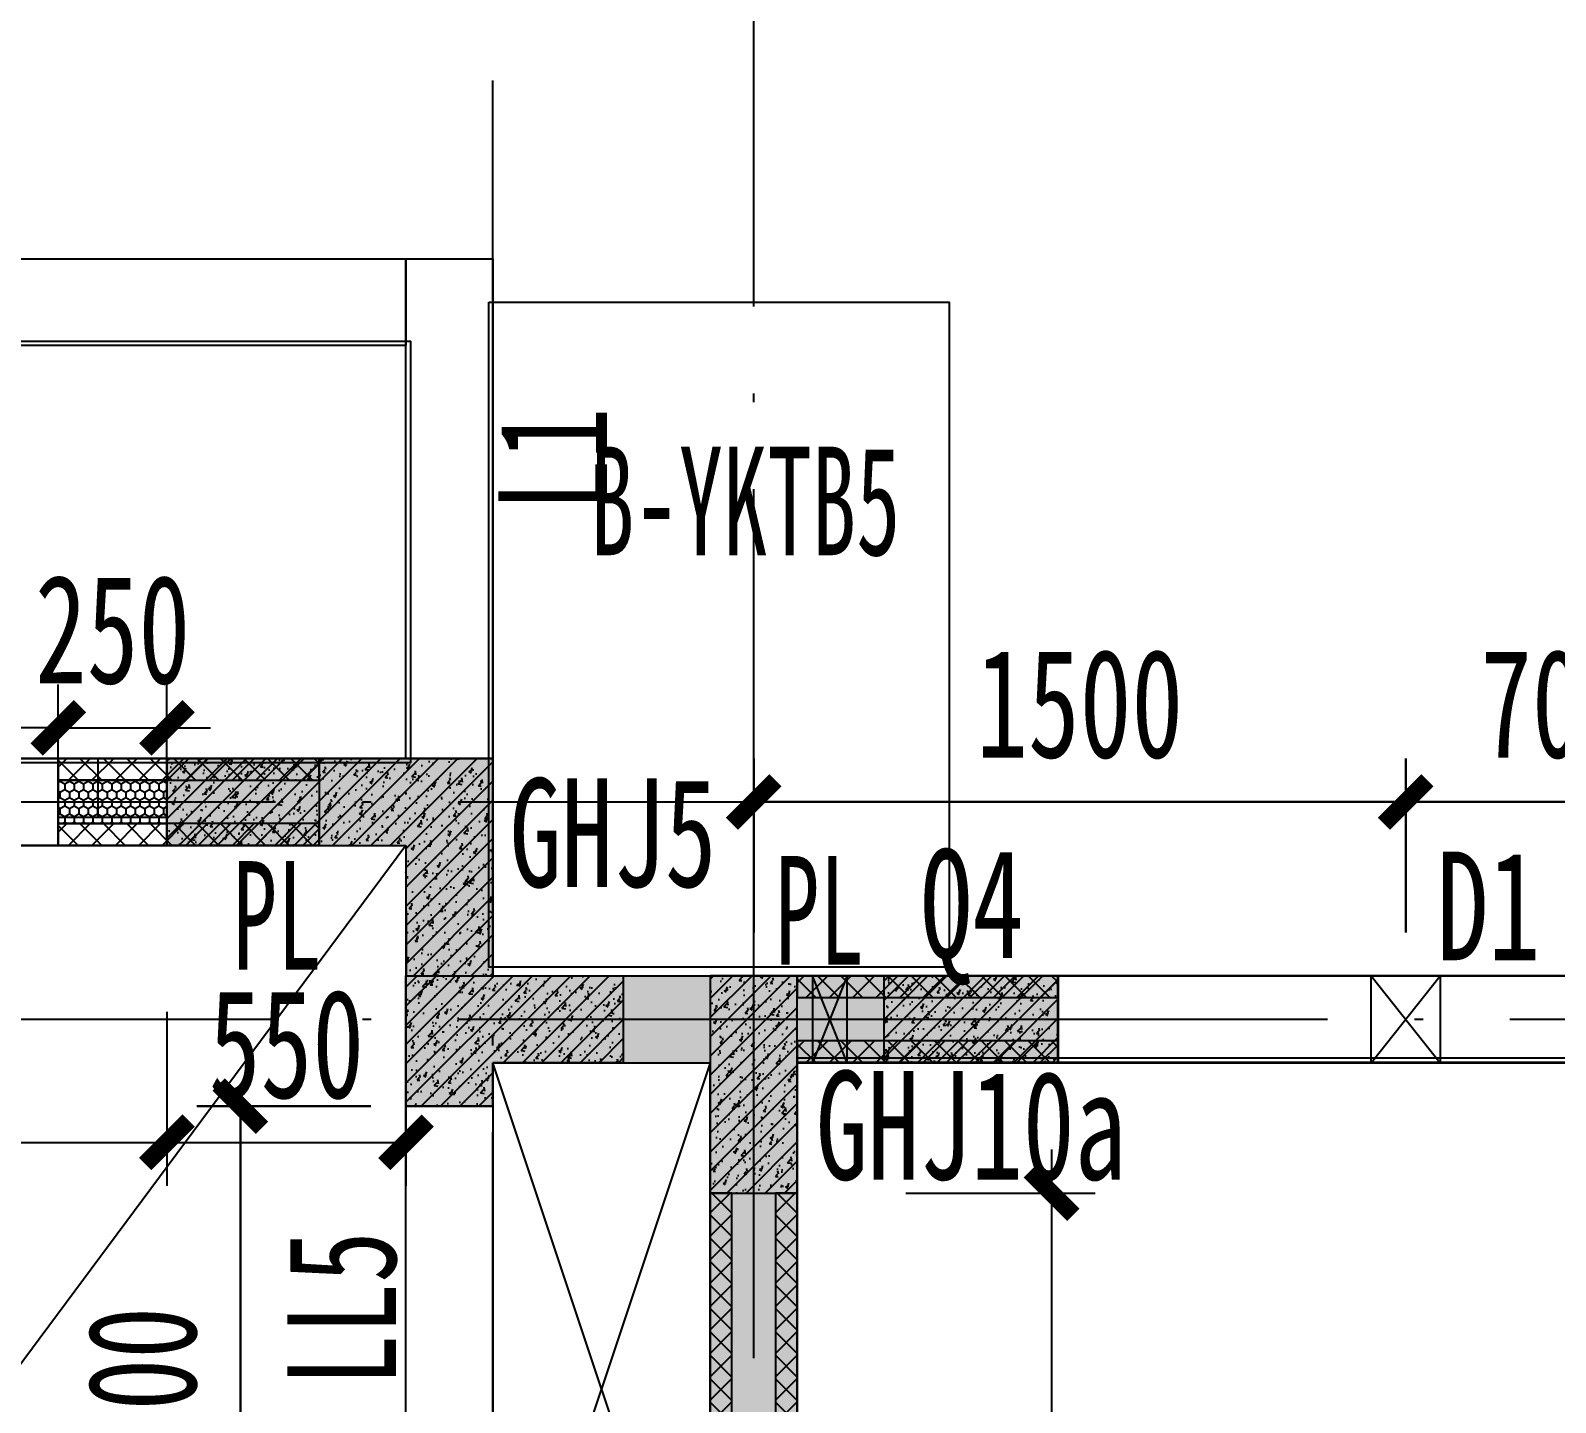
# Model space of a CAD drawing. Extents: x -3200781797 to -8106663, y 494714 to 1244925.
# Drawn here: x -8160164 to -8156656, y 777088 to 780245 of the extents above; entities that cross this region are included whole.
import ezdxf
from ezdxf.enums import TextEntityAlignment as Align
from ezdxf.xclip import XClip

# ---------------------------------------------------------------- set-up
doc = ezdxf.new("R2010")
doc.units = 0
doc.header["$LTSCALE"] = 1000
doc.header["$MEASUREMENT"] = 0
doc.header["$XCLIPFRAME"] = 0
for name, pattern in [('120-墙体$0$CONTINOUS', [0]), ('125-核心筒-标准层$0$CONTINOUS', [0]), ('3#-轴线$0$DOTE', [2.4200000000000004, 2, -0.2, 0.02, -0.2]), ('3#4#5#$0$DASH', [0.35, 0.25, -0.1]), ('DASH', [0.35, 0.25, -0.1])]:
    doc.linetypes.add(name, pattern=pattern)
doc.layers.get('Defpoints').update_dxf_attribs({"color": 30, "linetype": 'DASH'})
for name, color, linetype in [('120-墙体$0$S-WALL', 40, 'Continuous'), ('120-墙体$0$S-WALL-BEAM', 120, 'Continuous'), ('120-墙体$0$S-WALL-COLU', 252, '120-墙体$0$CONTINOUS'), ('120-墙体$0$S-WALL-COLU-HATC', 16, 'Continuous'), ('120-墙体$0$S-WALL-HATC', 253, 'Continuous'), ('120-墙体$0$提结构条件', 7, 'Continuous'), ('120-墙体$0$暖-首层和标准层暖通套管_TZ$0$H-暖洞-穿梁', 3, 'Continuous'), ('125-核心筒-标准层$0$HATCH', 254, 'Continuous'), ('125-核心筒-标准层$0$S-SLAB-HOLE', 5, 'Continuous'), ('125-核心筒-标准层$0$S-WALL', 40, 'Continuous'), ('125-核心筒-标准层$0$S-WALL-BEAM', 120, 'Continuous'), ('125-核心筒-标准层$0$S-WALL-COLU', 252, '125-核心筒-标准层$0$CONTINOUS'), ('125-核心筒-标准层$0$S-WALL-COLU-HATC', 16, 'Continuous'), ('125-核心筒-标准层$0$S-WALL-HATC', 253, 'Continuous'), ('3#-轴线$0$A-ANNO-DOTE', 10, '3#-轴线$0$DOTE'), ('3#4#5#$0$00-板边线', 7, 'Continuous'), ('3#4#5#$0$DIM', 3, 'Continuous'), ('3#4#5#$0$PC-SLAB', 6, '3#4#5#$0$DASH'), ('3#4#5#$0$S-ANNO-TEXT', 7, 'Continuous'), ('3#4#5#$0$S-PC-FQ', 4, 'Continuous'), ('3#4#5#$0$S-PC-FQ-WYQ', 4, 'Continuous'), ('3#4#5#$0$S-PC-SLAB', 6, 'Continuous'), ('DIM', 3, 'Continuous'), ('S-PC-FQ-WYQ', 4, 'Continuous'), ('S-WALL-BEAM-TEXT', 2, 'Continuous'), ('S-WALL-COLU-TEXT', 2, 'Continuous')]:
    doc.layers.add(name, color=color, linetype=linetype)
doc.layers.add('WALL-TEXT', color=2, linetype='Continuous', lineweight=25)
doc.layers.add('设备条件', color=5, linetype='Continuous', lineweight=30)
doc.styles.add('3#4#5#$0$外部参照 1$0$宋体', font='', dxfattribs={"width": 0.8})
doc.styles.add('3#4#5#$0$楷体', font='', dxfattribs={"width": 0.7})
doc.styles.add('TSSD_Dimension', font='', dxfattribs={"width": 0.7})
doc.styles.add('楷体', font='', dxfattribs={"width": 0.6})
doc.styles.add('楷体GB312', font='', dxfattribs={"width": 0.8})
doc.styles.get('3#4#5#$0$外部参照 1$0$宋体').set_extended_font_data('SimSun')
doc.styles.get('3#4#5#$0$楷体').set_extended_font_data('KaiTi_GB2312')
doc.styles.get('TSSD_Dimension').set_extended_font_data('KaiTi_GB2312')
doc.styles.get('楷体').set_extended_font_data('KaiTi_GB2312')
doc.styles.get('楷体GB312').set_extended_font_data('楷体_GB2312')
doc.dimstyles.new('3#4#5#$0$TSSD_100_100', dxfattribs={"dimtxt": 250, "dimasz": 100, "dimexe": 100, "dimexo": 250, "dimgap": 100, "dimtad": 1, "dimdec": 0, "dimzin": 0, "dimdsep": 46, "dimtxsty": '3#4#5#$0$楷体', "dimblk": '3#4#5#$0$_ArchTick', "dimcen": 0, "dimdle": 100, "dimclrt": 7, "dimadec": 0, "dimazin": 0, "dimtfac": 1, "dimtdec": 0, "dimtix": 1, "dimtmove": 2, "dimatfit": 3, "dimfxl": 1, "dimtolj": 1, "dimtzin": 0, "dimarcsym": 0})
doc.dimstyles.new('TSSD_100_100$0', dxfattribs={"dimtxt": 250, "dimasz": 100, "dimexe": 100, "dimexo": 0, "dimgap": 100, "dimtad": 1, "dimdec": 0, "dimzin": 0, "dimdsep": 46, "dimtxsty": 'TSSD_Dimension', "dimblk1": 'ARCHTICK', "dimblk2": 'ARCHTICK', "dimsah": 1, "dimcen": 0, "dimclrt": 7, "dimadec": 0, "dimazin": 0, "dimtfac": 1, "dimtdec": 0, "dimtix": 1, "dimtmove": 2, "dimatfit": 3, "dimldrblk": 'ARCHTICK', "dimfxl": 300, "dimfxlon": 1, "dimtvp": 0.7, "dimtolj": 1, "dimtzin": 0, "dimarcsym": 0})
pattern_1 = [(225, (-650407.2216447918, -531464.0182287013), (26.94076836320745, -26.94076836320746), []), (315, (-650407.2216447918, -531464.0182287013), (26.94076836320746, 26.94076836320745), [])]
pattern_2 = [(225, (-650407.2216447843, -531614.0182259246), (26.94076836320745, -26.94076836320746), []), (315, (-650407.2216447843, -531614.0182259246), (26.94076836320746, 26.94076836320745), [])]
pattern_3 = [(269.994290487128, (110828.0983717282, 3091305.449310958), (10.82344901253679, -18.75107864760912), [12.5, -25]), (29.99429048712797, (110828.0983717282, 3091305.449310958), (10.82718595092106, 18.74892112522701), [12.5, -25]), (329.994290487128, (110828.0983717282, 3091305.449310958), (21.65063496345785, -0.002157522382106803), [-25, 12.5])]

# ---------------------------------------------------------------- blocks, each defined once
blk = doc.blocks.new('ll-2f')
at = {"layer": 'S-WALL-BEAM-TEXT', "style": '楷体GB312', "width": 0.7}
for s, p in [('L1', (-8403110.810800487, 779138.8301025035)), ('LL5', (-8403596.696504427, 777124.8680990061))]:
    blk.add_text(s, height=250, rotation=90, dxfattribs=at).set_placement(p)
blk = doc.blocks.new('an-4')
at = {"layer": 'S-WALL-COLU-TEXT', "style": '楷体GB312', "width": 0.7}
for s, p in [('GHJ5', (-8461616.224680617, 771602.2612707485)), ('GHJ10a', (-8460911.63113926, 770928.911727347))]:
    blk.add_text(s, height=250, dxfattribs=at).set_placement(p)
blk = doc.blocks.new('XPL-3#-F2')
at = {"layer": 'S-WALL-BEAM-TEXT', "style": '楷体', "width": 0.6}
for p in [(-8209698.96411345, 778083.4923454092, -6.788630474278521e-09), (-8208451.279731009, 778095.5225129682, -6.788630474278521e-09)]:
    blk.add_text('PL', height=250, dxfattribs=at).set_placement(p)
blk = doc.blocks.new('3-Q-2')
at = {"layer": 'WALL-TEXT', "style": '楷体GB312', "width": 0.7}
blk.add_text('Q4', height=250, dxfattribs=at).set_placement((-8204725.537731429, 778096.2190769897))
blk = doc.blocks.new('_ArchTick')
at = {"color": 0, "linetype": 'ByBlock', "const_width": 0.4}
blk.add_lwpolyline([(-0.5, -0.5), (0.5, 0.5)], dxfattribs=at)
blk = doc.blocks.new('*D1284')
at = {"layer": 'Defpoints', "color": 0, "transparency": 16777216}
for p in [(-8381347.153475679, 700612.740579597), (-8381347.153475679, 700112.740579597), (-8380647.146519256, 700112.740579597)]:
    blk.add_point(p, dxfattribs=at)
at = {"layer": 'DIM', "color": 0, "lineweight": -2, "transparency": 16777216}
for p, q in [((-8381347.153475679, 700312.740579597), (-8381347.153475679, 700712.740579597)), ((-8380647.146519256, 700312.740579597), (-8380647.146519256, 700712.740579597)), ((-8380647.146519256, 700612.740579597), (-8381347.153475679, 700612.740579597))]:
    blk.add_line(p, q, dxfattribs=at)
at = {"layer": 'DIM', "color": 0, "lineweight": -2, "transparency": 16777216, "xscale": 100, "yscale": 100, "zscale": 100, "rotation": 180}
blk.add_blockref('_ArchTick', (-8381347.153475679, 700612.740579597), dxfattribs=at)
at = {"layer": 'DIM', "color": 0, "lineweight": -2, "transparency": 16777216, "xscale": 100, "yscale": 100, "zscale": 100}
blk.add_blockref('_ArchTick', (-8380647.146519256, 700612.740579597), dxfattribs=at)
at = {"layer": 'DIM', "color": 7, "transparency": 16777216, "insert": (-8380997.149997467, 700837.740579597), "char_height": 250, "attachment_point": 5, "style": 'TSSD_Dimension'}
blk.add_mtext('\\A1;700', dxfattribs=at)
blk = doc.blocks.new('*D1286')
at = {"layer": 'Defpoints', "color": 0, "transparency": 16777216}
for p in [(-8382847.146519258, 700612.740579597), (-8382847.146519258, 700112.740579597), (-8381347.153475679, 700112.740579597)]:
    blk.add_point(p, dxfattribs=at)
at = {"layer": 'DIM', "color": 0, "lineweight": -2, "transparency": 16777216}
for p, q in [((-8382847.146519258, 700312.740579597), (-8382847.146519258, 700712.740579597)), ((-8381347.153475679, 700312.740579597), (-8381347.153475679, 700712.740579597)), ((-8381347.153475679, 700612.740579597), (-8382847.146519258, 700612.740579597))]:
    blk.add_line(p, q, dxfattribs=at)
at = {"layer": 'DIM', "color": 0, "lineweight": -2, "transparency": 16777216, "xscale": 100, "yscale": 100, "zscale": 100, "rotation": 180}
blk.add_blockref('_ArchTick', (-8382847.146519258, 700612.740579597), dxfattribs=at)
at = {"layer": 'DIM', "color": 0, "lineweight": -2, "transparency": 16777216, "xscale": 100, "yscale": 100, "zscale": 100}
blk.add_blockref('_ArchTick', (-8381347.153475679, 700612.740579597), dxfattribs=at)
at = {"layer": 'DIM', "color": 7, "transparency": 16777216, "insert": (-8382097.149997469, 700837.740579597), "char_height": 250, "attachment_point": 5, "style": 'TSSD_Dimension'}
blk.add_mtext('\\A1;1500', dxfattribs=at)
blk = doc.blocks.new('*D1549')
at = {"layer": 'Defpoints', "color": 0, "transparency": 16777216}
for p in [(-8403954.716625743, 777766.2421124636), (-8403573.590938034, 777766.2421124636), (-8403573.590938035, 776366.2421124636)]:
    blk.add_point(p, dxfattribs=at)
at = {"layer": 'DIM', "color": 0, "lineweight": -2, "transparency": 16777216}
for p, q in [((-8403654.716625743, 777766.2421124636), (-8404054.716625743, 777766.2421124636)), ((-8403954.716625743, 776366.2421124636), (-8403954.716625743, 777766.2421124636)), ((-8403654.716625743, 776366.2421124636), (-8404054.716625743, 776366.2421124636))]:
    blk.add_line(p, q, dxfattribs=at)
at = {"layer": 'DIM', "color": 0, "lineweight": -2, "transparency": 16777216, "xscale": 100, "yscale": 100, "zscale": 100}
for p, rotation in [((-8403954.716625743, 777766.2421124636), 90), ((-8403954.716625743, 776366.2421124636), 270)]:
    blk.add_blockref('_ArchTick', p, dxfattribs=dict(at, rotation=rotation))
at = {"layer": 'DIM', "color": 7, "transparency": 16777216, "insert": (-8404179.71662574, 777066.2421124658), "char_height": 250, "attachment_point": 5, "rotation": 90, "style": 'TSSD_Dimension'}
blk.add_mtext('\\A1;1400', dxfattribs=at)
blk = doc.blocks.new('*D1474')
at = {"layer": 'Defpoints', "color": 0, "transparency": 16777216}
for p in [(-8161350.435603498, 778169.5156374373), (-8159850.435511588, 778169.6523624801), (-8159850.435511588, 777686.3256428808)]:
    blk.add_point(p, dxfattribs=at)
at = {"layer": 'DIM', "color": 0, "lineweight": -2, "transparency": 16777216}
for p, q in [((-8161350.435603498, 777986.3256428808), (-8161350.435603498, 777586.3256428808)), ((-8159850.435511588, 777986.3256428808), (-8159850.435511588, 777586.3256428808)), ((-8161350.435603498, 777686.3256428808), (-8159850.435511588, 777686.3256428808))]:
    blk.add_line(p, q, dxfattribs=at)
at = {"layer": 'DIM', "color": 0, "lineweight": -2, "transparency": 16777216, "xscale": 100, "yscale": 100, "zscale": 100, "rotation": 180}
blk.add_blockref('_ArchTick', (-8161350.435603498, 777686.3256428808), dxfattribs=at)
at = {"layer": 'DIM', "color": 0, "lineweight": -2, "transparency": 16777216, "xscale": 100, "yscale": 100, "zscale": 100}
blk.add_blockref('_ArchTick', (-8159850.435511588, 777686.3256428808), dxfattribs=at)
at = {"layer": 'DIM', "color": 7, "transparency": 16777216, "insert": (-8160600.435557542, 777911.3256428808), "char_height": 250, "attachment_point": 5, "style": 'TSSD_Dimension'}
blk.add_mtext('\\A1;1500', dxfattribs=at)
blk = doc.blocks.new('*D1475')
at = {"layer": 'Defpoints', "color": 0, "transparency": 16777216}
for p in [(-8159850.435511588, 778169.6523624801), (-8159300.435518778, 778169.6523624801), (-8159300.435518778, 777686.3256428808)]:
    blk.add_point(p, dxfattribs=at)
at = {"layer": 'DIM', "color": 0, "lineweight": -2, "transparency": 16777216}
for p, q in [((-8159850.435511588, 777986.3256428808), (-8159850.435511588, 777586.3256428808)), ((-8159300.435518778, 777986.3256428808), (-8159300.435518778, 777586.3256428808)), ((-8159850.435511588, 777686.3256428808), (-8159300.435518778, 777686.3256428808))]:
    blk.add_line(p, q, dxfattribs=at)
at = {"layer": 'DIM', "color": 0, "lineweight": -2, "transparency": 16777216, "xscale": 100, "yscale": 100, "zscale": 100, "rotation": 180}
blk.add_blockref('_ArchTick', (-8159850.435511588, 777686.3256428808), dxfattribs=at)
at = {"layer": 'DIM', "color": 0, "lineweight": -2, "transparency": 16777216, "xscale": 100, "yscale": 100, "zscale": 100}
blk.add_blockref('_ArchTick', (-8159300.435518778, 777686.3256428808), dxfattribs=at)
at = {"layer": 'DIM', "color": 7, "transparency": 16777216, "insert": (-8159575.435515183, 777911.3256428808), "char_height": 250, "attachment_point": 5, "style": 'TSSD_Dimension'}
blk.add_mtext('\\A1;550', dxfattribs=at)
blk = doc.blocks.new('*D1477')
at = {"layer": 'Defpoints', "color": 0, "transparency": 16777216}
for p in [(-8159850.435511587, 778640.1707027226), (-8160100.435511587, 778569.5159967922), (-8159850.435511587, 778559.476870413)]:
    blk.add_point(p, dxfattribs=at)
at = {"layer": 'DIM', "color": 0, "lineweight": -2, "transparency": 16777216}
for p, q in [((-8160100.435511587, 778569.5159967922), (-8160100.435511587, 778740.1707027226)), ((-8159850.435511587, 778559.476870413), (-8159850.435511587, 778740.1707027226)), ((-8160100.435511587, 778640.1707027226), (-8160200.435511587, 778640.1707027226)), ((-8160100.435511587, 778640.1707027226), (-8159850.435511587, 778640.1707027226)), ((-8159850.435511587, 778640.1707027226), (-8159750.435511587, 778640.1707027226))]:
    blk.add_line(p, q, dxfattribs=at)
at = {"layer": 'DIM', "color": 0, "lineweight": -2, "transparency": 16777216, "xscale": 100, "yscale": 100, "zscale": 100}
blk.add_blockref('_ArchTick', (-8160100.435511587, 778640.1707027226), dxfattribs=at)
at = {"layer": 'DIM', "color": 0, "lineweight": -2, "transparency": 16777216, "xscale": 100, "yscale": 100, "zscale": 100, "rotation": 180}
blk.add_blockref('_ArchTick', (-8159850.435511587, 778640.1707027226), dxfattribs=at)
at = {"layer": 'DIM', "color": 7, "transparency": 16777216, "insert": (-8159975.435511587, 778865.1707027226), "char_height": 250, "attachment_point": 5, "style": 'TSSD_Dimension'}
blk.add_mtext('\\A1;250', dxfattribs=at)
blk = doc.blocks.new('3#4#5#$0$_ArchTick')
at = {"color": 0, "linetype": 'ByBlock', "const_width": 0.4}
blk.add_lwpolyline([(-0.5, -0.5), (0.5, 0.5)], dxfattribs=at)
blk = doc.blocks.new('*D3534')
at = {"layer": '3#4#5#$0$DIM', "color": 0, "lineweight": -2, "transparency": 16777216}
for p, q in [((12985.29080041091, -399.9992592484342), (12985.29080041091, -3000.151824424277)), ((12649.99999999998, -499.9992592484343), (13085.29080041091, -499.9992592484342)), ((12649.99999999998, -2900.151824424277), (13085.29080041091, -2900.151824424277))]:
    blk.add_line(p, q, dxfattribs=at)
at = {"layer": 'Defpoints', "color": 0, "transparency": 16777216}
for p in [(12399.99999999998, -499.9992592484343), (12399.99999999998, -2900.151824424277), (12985.29080041091, -2900.151824424277)]:
    blk.add_point(p, dxfattribs=at)
at = {"layer": '3#4#5#$0$DIM', "color": 0, "lineweight": -2, "transparency": 16777216, "xscale": 100, "yscale": 100, "zscale": 100}
for p, rotation in [((12985.29080041091, -499.9992592484342), 90), ((12985.29080041091, -2900.151824424277), 270)]:
    blk.add_blockref('3#4#5#$0$_ArchTick', p, dxfattribs=dict(at, rotation=rotation))
at = {"layer": '3#4#5#$0$DIM', "color": 7, "transparency": 16777216, "insert": (12760.29080041091, -1700.075541836359), "char_height": 250, "attachment_point": 5, "rotation": 90, "style": '3#4#5#$0$楷体'}
blk.add_mtext('\\A1;2400', dxfattribs=at)
blk = doc.blocks.new('3#4#5#$0$B-YNQ3')
at = {"layer": '3#4#5#$0$S-PC-FQ-WYQ'}
h = blk.add_hatch(dxfattribs=at)
h.set_pattern_fill('ANSI37', color=256, scale=12, angle=90)
h.set_pattern_definition([(135, (-992358.2834872701, 833989.7067861415), (-26.94076836320746, -26.94076836320745), []), (225, (-992358.2834872701, 833989.7067861415), (26.94076836320745, -26.94076836320746), [])])
h.paths.add_polyline_path([(-130555.6353159794, 319088.2938176148), (-130505.6353159794, 319088.2938176148), (-130505.8737210643, 321488.3999121862), (-130555.8737210643, 321488.3999121862)])
h = blk.add_hatch(dxfattribs=at)
h.set_pattern_fill('ANSI37', color=256, scale=12, angle=90)
h.set_pattern_definition([(135, (-992208.2834900471, 833989.706786149), (-26.94076836320746, -26.94076836320745), []), (225, (-992208.2834900471, 833989.706786149), (26.94076836320745, -26.94076836320746), [])])
h.paths.add_polyline_path([(-130405.6353187566, 319088.2938176224), (-130355.6353187566, 319088.2938176224), (-130355.8737238415, 321488.3999121937), (-130405.8737238415, 321488.3999121937)])
for points in [[(-130555.6353159794, 319088.2938176148), (-130505.6353159794, 319088.2938176148), (-130505.8737210643, 321488.3999121862), (-130555.8737210643, 321488.3999121862)], [(-130555.8737213502, 321488.3999121862), (-130355.8737210066, 321488.3999121862), (-130355.6353159216, 319088.2938176224), (-130555.6353162653, 319088.2938176224)], [(-130405.6353187566, 319088.2938176224), (-130355.6353187566, 319088.2938176224), (-130355.8737238415, 321488.3999121937), (-130405.8737238415, 321488.3999121937)]]:
    blk.add_lwpolyline(points, close=True, dxfattribs=at)
blk = doc.blocks.new('3#4#5#$0$B-YWQ3')
at = {"layer": '3#4#5#$0$S-PC-FQ'}
h = blk.add_hatch(dxfattribs=at)
h.set_pattern_fill('HONEY', color=6, scale=100, angle=-90.00570951287202)
h.set_pattern_definition(pattern_3)
h.paths.add_polyline_path([(-138305.9950628587, 330338.3942316874), (-138306.0050278385, 330238.3942321839), (-138556.0100336152, 330238.3917263955), (-138556.0000686354, 330338.391725899)])
h = blk.add_hatch(dxfattribs=at)
h.set_pattern_fill('HONEY', color=6, scale=100, angle=-90.00570951287202)
h.set_pattern_definition(pattern_3)
h.paths.add_polyline_path([(-137306.0050511253, 330338.3942316874), (-137305.9950861455, 330238.3942321839), (-137055.9900803688, 330238.3917263955), (-137056.0000453486, 330338.391725899)])
at = {"layer": '3#4#5#$0$S-PC-FQ-WYQ'}
h = blk.add_hatch(dxfattribs=at)
h.set_pattern_fill('ANSI37', color=256, scale=12, angle=180)
h.set_pattern_definition(pattern_1)
h.paths.add_polyline_path([(-138905.8095192583, 330388.3917027524), (-138905.8095192583, 330338.3917027524), (-138306.0000686279, 330338.3917424412), (-138306.0000686279, 330388.3917424412)])
h = blk.add_hatch(dxfattribs=at)
h.set_pattern_fill('ANSI37', color=256, scale=12, angle=180)
h.set_pattern_definition(pattern_1)
h.paths.add_polyline_path([(-136705.800822203, 330338.3917027524), (-136705.800822203, 330388.3917027524), (-137306.0000686428, 330388.3917424412), (-137306.0000686428, 330338.3917424412)])
h = blk.add_hatch(dxfattribs=at)
h.set_pattern_fill('ANSI37', color=256, scale=12, angle=180)
h.set_pattern_definition(pattern_2)
h.paths.add_polyline_path([(-138905.8095192658, 330238.3917055296), (-138905.8095192658, 330188.3917055296), (-138306.0000686354, 330188.3917452184), (-138306.0000686354, 330238.3917452184)])
h = blk.add_hatch(dxfattribs=at)
h.set_pattern_fill('ANSI37', color=256, scale=12, angle=180)
h.set_pattern_definition(pattern_2)
h.paths.add_polyline_path([(-136705.8008221956, 330188.3917055296), (-136705.8008221956, 330238.3917055296), (-137306.0000686354, 330238.3917452184), (-137306.0000686354, 330188.3917452184)])
at = {"layer": '3#4#5#$0$S-PC-FQ', "color": 6}
for points in [[(-138305.9950628587, 330338.3942316874), (-138306.0050278385, 330238.3942321839), (-138556.0100336152, 330238.3917263955), (-138556.0000686354, 330338.391725899)], [(-137306.0050511253, 330338.3942316874), (-137305.9950861455, 330238.3942321839), (-137055.9900803688, 330238.3917263955), (-137056.0000453486, 330338.391725899)]]:
    blk.add_lwpolyline(points, close=True, dxfattribs=at)
at = {"layer": '3#4#5#$0$S-PC-FQ-WYQ'}
for points in [[(-138306.0000686354, 330188.3917449325), (-138306.0000686354, 330388.3917452762), (-138905.8095192583, 330388.3917055874), (-138905.8095192583, 330188.3917052437)], [(-138905.8095192583, 330338.3917027524), (-138905.8095192583, 330388.3917027524), (-138306.0000686279, 330388.3917424412), (-138306.0000686279, 330338.3917424412)], [(-138306.0000453486, 330388.3917424412), (-137306.0000686354, 330388.3917424412), (-137306.0000686354, 330188.3917449325), (-138306.0000453486, 330188.3917449325)], [(-137306.0000686354, 330188.3917449325), (-137306.0000686354, 330388.3917452762), (-136705.800822203, 330388.3917055874), (-136705.800822203, 330188.3917052437)], [(-136705.800822203, 330338.3917027524), (-136705.800822203, 330388.3917027524), (-137306.0000686428, 330388.3917424412), (-137306.0000686428, 330338.3917424412)], [(-138905.8095192658, 330188.3917055296), (-138905.8095192658, 330238.3917055296), (-138306.0000686354, 330238.3917452184), (-138306.0000686354, 330188.3917452184)], [(-136705.8008221956, 330188.3917055296), (-136705.8008221956, 330238.3917055296), (-137306.0000686354, 330238.3917452184), (-137306.0000686354, 330188.3917452184)]]:
    blk.add_lwpolyline(points, close=True, dxfattribs=at)
blk = doc.blocks.new('3#4#5#$0$B-YWQ4')
at = {"layer": '3#4#5#$0$S-PC-FQ-WYQ'}
h = blk.add_hatch(dxfattribs=at)
h.set_pattern_fill('ANSI37', color=256, scale=12, angle=180)
h.set_pattern_definition([(225, (-649357.1647649896, -531964.0176367247), (26.94076836320745, -26.94076836320746), []), (315, (-649357.1647649896, -531964.0176367247), (26.94076836320746, 26.94076836320745), [])])
h.paths.add_polyline_path([(-135005.7535022022, 329838.3923358618), (-135005.7535022022, 329888.3923358618), (-135605.8114983481, 329888.3923344182), (-135605.8114983481, 329838.3923344182)])
h = blk.add_hatch(dxfattribs=at)
h.set_pattern_fill('ANSI37', color=256, scale=12, angle=180)
h.set_pattern_definition([(225, (-649357.1647649822, -532114.0176339478), (26.94076836320745, -26.94076836320746), []), (315, (-649357.1647649822, -532114.0176339478), (26.94076836320746, 26.94076836320745), [])])
h.paths.add_polyline_path([(-135005.7535021948, 329688.392338639), (-135005.7535021948, 329738.392338639), (-135605.8114983407, 329738.3923371954), (-135605.8114983407, 329688.3923371954)])
for points in [[(-135005.7535022022, 329838.3923358618), (-135005.7535022022, 329888.3923358618), (-135605.8114983481, 329888.3923344182), (-135605.8114983481, 329838.3923344182)], [(-135605.8114983407, 329688.3923369095), (-135605.8114983407, 329888.3923372531), (-135005.7535022022, 329888.3923386968), (-135005.7535022022, 329688.3923383531)], [(-135005.7535022022, 329888.3939642662), (-133505.7535643657, 329888.3939642662), (-133505.7535643657, 329688.3907127837), (-135005.7535022022, 329688.3907127837)], [(-135005.7535021948, 329688.392338639), (-135005.7535021948, 329738.392338639), (-135605.8114983407, 329738.3923371954), (-135605.8114983407, 329688.3923371954)]]:
    blk.add_lwpolyline(points, close=True, dxfattribs=at)
blk = doc.blocks.new('3#4#5#$0$悬挑板-北侧')
at = {"layer": '3#4#5#$0$S-PC-SLAB'}
for points in [[(-259459.500885508, 92469.86618528032), (-258399.750670132, 92469.86618605195), (-258399.7506613976, 90939.90435627956), (-259459.5008767736, 90939.90435550793)], [(-262259.5007363076, 92379.92144643073), (-259639.3074048576, 92379.92144643073), (-259639.3074048576, 91409.91038062074), (-262259.5007363076, 91409.91038062074)]]:
    blk.add_lwpolyline(points, close=True, dxfattribs=at)
blk = doc.blocks.new('3#4#5#$0$A$C7C4D4DCF')
at = {"layer": '3#4#5#$0$00-板边线'}
blk.add_blockref('3#4#5#$0$悬挑板-北侧', (271149.7413588489, -79620.03923254312), dxfattribs=at)
at = {"layer": '3#4#5#$0$PC-SLAB', "linetype": 'ByBlock', "style": '3#4#5#$0$外部参照 1$0$宋体', "width": 0.6}
blk.add_text('B-YKTB5', height=250, rotation=359.9999999998562, dxfattribs=at).set_placement((12280.57504807779, 12390.52948967737), align=Align.MIDDLE)
blk = doc.blocks.new('3#4#5#$0$ban3')
at = {"layer": '3#4#5#$0$S-PC-SLAB'}
blk.add_lwpolyline([(-216832.0009944952, 409964.9999670067), (-216832.0009944952, 412984.9999670067), (-219532.0009944952, 412984.9999670067), (-219532.0009944952, 409964.9999670067)], close=True, dxfattribs=at)
blk = doc.blocks.new('3#4#5#$0$5#')
at = {"layer": '3#4#5#$0$S-ANNO-TEXT'}
blk.add_blockref('3#4#5#$0$ban3', (378828.7940562447, -247400.000215945), dxfattribs=at)
blk = doc.blocks.new('120-墙体$0$tretyyt')
at = {"layer": '120-墙体$0$暖-首层和标准层暖通套管_TZ$0$H-暖洞-穿梁', "color": 5}
for p, q in [((52497.95184686818, 59304.6456090584), (52297.95184694059, 59384.6456090584)), ((52297.95184694059, 59304.6456090584), (52497.95184686818, 59384.6456090584))]:
    blk.add_line(p, q, dxfattribs=at)
blk.add_lwpolyline([(52497.95184686818, 59304.6456090584), (52497.95184686818, 59384.6456090584), (52297.95184694059, 59384.6456090584), (52297.95184694059, 59304.6456090584)], close=True, dxfattribs=at)
blk = doc.blocks.new('120-墙体$0$rtret')
at = {"layer": '120-墙体$0$暖-首层和标准层暖通套管_TZ$0$H-暖洞-穿梁', "color": 3}
for p, q in [((53777.45084473341, 61921.49800726742), (53618.45084473352, 61721.49800733983)), ((53777.45084473341, 61721.49800733983), (53618.45084473352, 61921.49800726742))]:
    blk.add_line(p, q, dxfattribs=at)
blk.add_lwpolyline([(53777.45084473341, 61921.49800726742), (53618.45084473352, 61921.49800726742), (53618.45084473352, 61721.49800733983), (53777.45084473341, 61721.49800733983)], close=True, dxfattribs=at)
blk = doc.blocks.new('120-墙体$0$A$Ca94620f4')
at = {"layer": '120-墙体$0$提结构条件', "rotation": 90}
blk.add_blockref('120-墙体$0$tretyyt', (51869.64560905844, -52297.95078706497), dxfattribs=at)
at = {"layer": '120-墙体$0$提结构条件', "xscale": -1}
blk.add_blockref('120-墙体$0$rtret', (47547.95084473345, -61721.5067575188), dxfattribs=at)
blk = doc.blocks.new('120-墙体')
at = {"layer": '120-墙体$0$S-WALL-COLU-HATC'}
h = blk.add_hatch(dxfattribs=at)
h.set_pattern_fill('AR-CONC', color=256, scale=10)
h.set_pattern_definition([(49.99999999999999, (-5604.749716112681, -241007.8141536725), (71.72601826007535, -6.275213498259511), [7.5, -82.5]), (355, (-5604.749716112681, -241007.8141536725), (-13.8751333613, 75.21921337000119), [6, -66]), (100.4514, (-5598.772548112669, -241008.3370876726), (57.85093817140216, 68.94395420609536), [6.374018999999974, -70.11421119999957]), (46.18420000000002, (-5604.749716112681, -240987.8141536725), (106.7241048625644, -16.55190143290181), [11.24999999999991, -123.7499999999992]), (96.6356, (-5595.856041612686, -240989.1934843725), (93.46627055487033, 97.41178709004417), [9.561028799999999, -105.1713]), (351.1842, (-5604.749716112681, -240987.8141536725), (93.46619451336272, 97.41186009253246), [9, -99]), (21, (-5594.749716112681, -240992.8141536725), (59.69070521184616, -40.26188906653388), [7.5, -82.5]), (326.0000000000001, (-5594.749716112681, -240992.8141536725), (24.33153319215817, 72.5150045046853), [6, -66]), (71.4514, (-5589.775492812681, -240996.1693142726), (84.02226285814899, 32.25304967099524), [6.374019000000001, -70.1142112]), (37.50000000000001, (-5604.749716112681, -241007.8141536725), (1.215985531729067, 33.28938538313115), [0, -65.19999999999999, 0, -67, 0, -66.25]), (7.499999999999999, (-5604.749716112681, -241007.8141536725), (26.30695374421486, 39.44117118823603), [0, -38.2, 0, -63.7, 0, -25.25]), (327.5, (-5627.04971611267, -241007.8141536725), (53.3822436172409, -2.255487173437976), [0, -25, 0, -78, 0, -103.5]), (317.5, (-5637.04971611267, -241007.8141536725), (58.31861693423862, 10.01049823323177), [0, -32.5, 0, -51.8, 0, -73.5])])
h.paths.add_polyline_path([(-7599.999502355931, -99.99890062701888), (-7599.999502355939, 100.0010993729807), (-7200, 99.99999999999955), (-7200, -100)])
h = blk.add_hatch(dxfattribs=at)
h.set_pattern_fill('ANSI31', color=256, scale=250, style=0)
h.set_pattern_definition([(45, (-5604.749716112681, -241007.8141536725), (-22.09708691207961, 22.09708691207961), [])])
h.paths.add_polyline_path([(-7599.999502355939, 100.0010993729807), (-7599.999502355931, -99.99890062701888), (-7200, -100), (-7200, 99.99999999999955)])
at = {"layer": '120-墙体$0$S-WALL-HATC'}
blk.add_hatch(color=256, dxfattribs=at).paths.add_polyline_path([(-7800, 99.99999999999955), (-7800.000000000015, -100.0000000000009), (-7200, -100), (-7200, 99.99999999999955)])
at = {"layer": '120-墙体$0$S-WALL'}
for p, q in [((-7800, 99.99999999999955), (-7200, 99.99999999999955)), ((-7200, -100), (-7200, 99.99999999999955)), ((-7800.000000000015, -100.0000000000009), (-7200, -100))]:
    blk.add_line(p, q, dxfattribs=at)
at = {"layer": '120-墙体$0$S-WALL-BEAM'}
blk.add_lwpolyline([(-7200, 100.0003920234153), (-7200, -100), (-5700.000000000015, -100.0001960117088), (-5700.000000000015, 100.0001960117079)], close=True, dxfattribs=at)
at = {"layer": '120-墙体$0$S-WALL-COLU', "lineweight": -2}
blk.add_lwpolyline([(-7599.999502355931, -99.99890062701888), (-7599.999502355939, 100.0010993729807), (-7200, 99.99999999999955), (-7200, -100)], close=True, dxfattribs=at)
blk.add_blockref('120-墙体$0$A$Ca94620f4', (-250, -100.0000000000005))
blk = doc.blocks.new('125-核心筒-标准层')
at = {"layer": '125-核心筒-标准层$0$HATCH'}
h = blk.add_hatch(dxfattribs=at)
h.set_pattern_fill('BRICK1', color=256, scale=20, style=0)
h.set_pattern_definition([(0, (-47688.61209499254, -30845.90377062542), (0, 160), []), (90, (-47688.61209499254, -30845.90377062542), (-160, 160), [160, -160])])
h.paths.add_polyline_path([(400, 7499.999803988292), (150, 7499.999803988292), (150, 7700.000228680325), (400, 7700.000228680325)])
at = {"layer": '125-核心筒-标准层$0$S-WALL-COLU-HATC'}
h = blk.add_hatch(dxfattribs=at)
h.set_pattern_fill('AR-CONC', color=256, scale=10)
h.set_pattern_definition([(49.99999999999999, (18489.61140156887, -233407.8110218459), (71.72601826007535, -6.275213498259511), [7.5, -82.5]), (355, (18489.61140156887, -233407.8110218459), (-13.8751333613, 75.21921337000119), [6, -66]), (100.4514, (18495.58856956888, -233408.3339558459), (57.85093817140216, 68.94395420609536), [6.374018999999982, -70.1142111999997]), (46.18420000000002, (18489.61140156887, -233387.8110218459), (106.7241048625644, -16.55190143290181), [11.24999999999992, -123.7499999999994]), (96.6356, (18498.50507606886, -233389.1903525459), (93.46627055487033, 97.41178709004417), [9.561028799999999, -105.1713]), (351.1842, (18489.61140156887, -233387.8110218459), (93.46619451336272, 97.41186009253246), [9, -99]), (21, (18499.61140156887, -233392.8110218459), (59.69070521184616, -40.26188906653388), [7.5, -82.5]), (326.0000000000001, (18499.61140156887, -233392.8110218459), (24.33153319215817, 72.5150045046853), [6, -66]), (71.4514, (18504.58562486887, -233396.1661824459), (84.02226285814899, 32.25304967099524), [6.374019000000001, -70.1142112]), (37.50000000000001, (18489.61140156887, -233407.8110218459), (1.215985531729067, 33.28938538313115), [0, -65.19999999999999, 0, -67, 0, -66.25]), (7.499999999999999, (18489.61140156887, -233407.8110218459), (26.30695374421486, 39.44117118823603), [0, -38.2, 0, -63.7, 0, -25.25]), (327.5, (18467.31140156888, -233407.8110218459), (53.3822436172409, -2.255487173437976), [0, -25, 0, -78, 0, -103.5]), (317.5, (18457.31140156888, -233407.8110218459), (58.31861693423862, 10.01049823323177), [0, -32.5, 0, -51.8, 0, -73.5])])
h.paths.add_polyline_path([(950, 7500), (950.0157759473659, 7200.000364035135), (1150.015775947366, 7200.000364035135), (1150, 7700), (400.0000919103622, 7699.999999460415), (400.0000919103622, 7499.999999460648)])
h = blk.add_hatch(dxfattribs=at)
h.set_pattern_fill('ANSI31', color=256, scale=250, style=0)
h.set_pattern_definition([(45, (18489.61140156887, -233407.8110218459), (-22.09708691207961, 22.09708691207961), [])])
h.paths.add_polyline_path([(950, 7500), (950.0157759473659, 7200.000364035135), (1150.015775947366, 7200.000364035135), (1150, 7700), (400.0000919103622, 7699.999999460415), (400.0000919103622, 7499.999999460648)])
h = blk.add_hatch(dxfattribs=at)
h.set_pattern_fill('AR-CONC', color=256, scale=10)
h.set_pattern_definition([(49.99999999999999, (16687.05247968878, -233495.612466133), (71.72601826007535, -6.275213498259511), [7.5, -82.5]), (355, (16687.05247968878, -233495.612466133), (-13.8751333613, 75.21921337000119), [6, -66]), (100.4514, (16693.02964768879, -233496.135400133), (57.85093817140216, 68.94395420609536), [6.374018999999981, -70.11421119999969]), (46.18420000000002, (16687.05247968878, -233475.612466133), (106.7241048625644, -16.55190143290181), [11.24999999999992, -123.7499999999994]), (96.6356, (16695.94615418877, -233476.991796833), (93.46627055487033, 97.41178709004417), [9.561028799999999, -105.1713]), (351.1842, (16687.05247968878, -233475.612466133), (93.46619451336272, 97.41186009253246), [9, -99]), (21, (16697.05247968878, -233480.612466133), (59.69070521184616, -40.26188906653388), [7.5, -82.5]), (326.0000000000001, (16697.05247968878, -233480.612466133), (24.33153319215817, 72.5150045046853), [6, -66]), (71.4514, (16702.02670298878, -233483.967626733), (84.02226285814899, 32.25304967099524), [6.374019000000001, -70.1142112]), (37.50000000000001, (16687.05247968878, -233495.612466133), (1.215985531729067, 33.28938538313115), [0, -65.19999999999999, 0, -67, 0, -66.25]), (7.499999999999999, (16687.05247968878, -233495.612466133), (26.30695374421486, 39.44117118823603), [0, -38.2, 0, -63.7, 0, -25.25]), (327.5, (16664.75247968879, -233495.612466133), (53.3822436172409, -2.255487173437976), [0, -25, 0, -78, 0, -103.5]), (317.5, (16654.75247968879, -233495.612466133), (58.31861693423862, 10.01049823323177), [0, -32.5, 0, -51.8, 0, -73.5])])
h.paths.add_polyline_path([(1150, 7000), (1149.984224052634, 6900.000000476837), (949.9842240526341, 6900.000000476837), (950, 7200), (1449.999908089638, 7199.999999460415), (1449.999908089638, 6999.999999460648)])
h = blk.add_hatch(dxfattribs=at)
h.set_pattern_fill('ANSI31', color=256, scale=250, style=0)
h.set_pattern_definition([(45, (16687.05247968878, -233495.612466133), (-22.09708691207961, 22.09708691207961), [])])
h.paths.add_polyline_path([(1150, 7000), (1149.984224052634, 6900.000000476837), (949.9842240526341, 6900.000000476837), (950, 7200), (1449.999908089638, 7199.999999460415), (1449.999908089638, 6999.999999460648)])
h = blk.add_hatch(dxfattribs=at)
h.set_pattern_fill('AR-CONC', color=256, scale=10)
h.set_pattern_definition([(49.99999999999999, (14087.0756467121, -230457.8336407725), (71.72601826007535, -6.275213498259511), [7.5, -82.5]), (355, (14087.0756467121, -230457.8336407725), (-13.8751333613, 75.21921337000119), [6, -66]), (100.4514, (14093.05281471211, -230458.3565747725), (57.85093817140216, 68.94395420609536), [6.374018999999977, -70.11421119999962]), (46.18420000000002, (14087.0756467121, -230437.8336407725), (106.7241048625644, -16.55190143290181), [11.24999999999991, -123.7499999999993]), (96.6356, (14095.96932121209, -230439.2129714725), (93.46627055487033, 97.41178709004417), [9.561028799999999, -105.1713]), (351.1842, (14087.0756467121, -230437.8336407725), (93.46619451336272, 97.41186009253246), [9, -99]), (21, (14097.0756467121, -230442.8336407725), (59.69070521184616, -40.26188906653388), [7.5, -82.5]), (326.0000000000001, (14097.0756467121, -230442.8336407725), (24.33153319215817, 72.5150045046853), [6, -66]), (71.4514, (14102.0498700121, -230446.1888013725), (84.02226285814899, 32.25304967099524), [6.374019000000001, -70.1142112]), (37.50000000000001, (14087.0756467121, -230457.8336407725), (1.215985531729067, 33.28938538313115), [0, -65.19999999999999, 0, -67, 0, -66.25]), (7.499999999999999, (14087.0756467121, -230457.8336407725), (26.30695374421486, 39.44117118823603), [0, -38.2, 0, -63.7, 0, -25.25]), (327.5, (14064.77564671211, -230457.8336407725), (53.3822436172409, -2.255487173437976), [0, -25, 0, -78, 0, -103.5]), (317.5, (14054.77564671211, -230457.8336407725), (58.31861693423862, 10.01049823323177), [0, -32.5, 0, -51.8, 0, -73.5])])
h.paths.add_polyline_path([(1850, 7200), (1650, 7200), (1650, 6700), (1850, 6700)])
h = blk.add_hatch(dxfattribs=at)
h.set_pattern_fill('ANSI31', color=256, scale=250, style=0)
h.set_pattern_definition([(45, (14087.0756467121, -230457.8336407725), (-22.09708691207961, 22.09708691207961), [])])
h.paths.add_polyline_path([(1850, 7200), (1650, 7200), (1650, 6700), (1850, 6700)])
at = {"layer": '125-核心筒-标准层$0$S-WALL-HATC'}
for points in [[(400.0000919103622, 7699.999999460531), (400.0000919103622, 7499.999999460531), (950, 7500), (1150, 7700)], [(1150, 7700), (950, 7500), (950, 7100), (1083.333333333314, 7100), (1150, 7200)], [(1083.333333333314, 7100), (1150, 7000), (1650, 7000), (1749.836042866111, 7100), (1750, 7200), (1150, 7200)], [(1749.836042866111, 7100), (1850, 7000), (1850, 7200), (1749.344171464443, 7200)], [(950, 7100), (950, 6900.000000476837), (1150, 6900.000000476837), (1150, 7000), (1083.333333333314, 7100)], [(1650, 5500), (1850, 5500), (1850, 7000), (1749.836042866111, 7100), (1650, 7000)]]:
    blk.add_hatch(color=256, dxfattribs=at).paths.add_polyline_path(points)
at = {"layer": '125-核心筒-标准层$0$S-SLAB-HOLE'}
for points in [[(950, 7500), (-1650, 4000)], [(1650, 5500), (1150, 7000)], [(1650, 7000), (1150, 5500.000392023416)]]:
    blk.add_lwpolyline(points, dxfattribs=at)
at = {"layer": '125-核心筒-标准层$0$S-WALL'}
for p, q in [((400, 7700), (1150, 7700)), ((400, 7500), (400, 7700)), ((1150, 7700), (1150, 7200)), ((400, 7500), (950, 7500)), ((950, 7500), (950, 7100)), ((1150, 7200), (1850, 7200)), ((1850, 5500), (1850, 7200)), ((950, 7100), (950, 6900.000000476837)), ((1150, 6900.000000476837), (1150, 7000)), ((1150, 7000), (1650, 7000)), ((1650, 5500), (1650, 7000)), ((1850, 7000), (1850, 7000)), ((950, 6900.000000476837), (1150, 6900.000000476837))]:
    blk.add_line(p, q, dxfattribs=at)
blk.add_lwpolyline([(400, 7499.999803988292), (150, 7499.999803988292), (150, 7700.000228680325), (400, 7700.000228680325)], close=True, dxfattribs=at)
at = {"layer": '125-核心筒-标准层$0$S-WALL-BEAM'}
for points in [[(-1650.000807691657, 8650.025698073867), (-1650.000807691657, 8850.025698073867), (949.9992625395535, 8850.027524118588), (949.9992625395535, 8650.027524118588)], [(949.9991923083435, 8850.025698073867), (1149.999192308343, 8850.025698073867), (1150, 7700), (950, 7700)], [(400, 7499.999803988292), (400, 7700.000196011708), (-1100, 7700.000392023416), (-1100, 7500)], [(950, 6900.000000476837), (1150, 6900.000000476837), (1150, 5500.000000476837), (950, 5500.000000476837)]]:
    blk.add_lwpolyline(points, close=True, dxfattribs=at)
at = {"layer": '125-核心筒-标准层$0$S-WALL-COLU', "linetype": 'ByBlock'}
for points in [[(950, 7500), (950.0157759473659, 7200.000364035135), (1150.015775947366, 7200.000364035135), (1150, 7700), (400.0000919103622, 7699.999999460415), (400.0000919103622, 7499.999999460648), (950, 7500)], [(1150, 7000), (1149.984224052634, 6900.000000476837), (949.9842240526341, 6900.000000476837), (950, 7200), (1449.999908089638, 7199.999999460415), (1449.999908089638, 6999.999999460648), (1150, 7000)]]:
    blk.add_lwpolyline(points, dxfattribs=at)
at = {"layer": '125-核心筒-标准层$0$S-WALL-COLU', "lineweight": -2}
blk.add_lwpolyline([(1850, 7200), (1650, 7200), (1650, 6700), (1850, 6700)], close=True, dxfattribs=at)
blk = doc.blocks.new('3#-轴线')
at = {"layer": '3#-轴线$0$A-ANNO-DOTE'}
for points in [[(11600, -7100), (11600, 5500)], [(12200, -3200), (12200, 5500)], [(-3000, 500), (44800, 500)], [(-3000, 0), (44800, 0)]]:
    blk.add_lwpolyline(points, dxfattribs=at)
blk = doc.blocks.new('g-4')
at = {"layer": 'DIM', "color": 7, "insert": (-8381156.740200702, 700373.5820884223), "char_height": 250, "attachment_point": 5, "style": 'TSSD_Dimension'}
blk.add_mtext('\\A1;D1', dxfattribs=at)
at = {"layer": 'DIM'}
for base, p1, p2, picture, middle in [((-8382847.146519258, 700612.740579597), (-8381347.153475679, 700112.740579597), (-8382847.146519258, 700112.740579597), '*D1286', (-8382097.149997469, 700837.740579597)), ((-8381347.153475679, 700612.740579597), (-8380647.146519256, 700112.740579597), (-8381347.153475679, 700112.740579597), '*D1284', (-8380997.149997467, 700837.740579597))]:
    dim = blk.add_linear_dim(base=base, p1=p1, p2=p2, angle=180, dimstyle='TSSD_100_100$0', dxfattribs=at)
    dim.commit()
    dim.dimension.update_dxf_attribs({"geometry": picture, "text_midpoint": middle})
blk = doc.blocks.new('bim-f2-4')
at = {"layer": 'DIM'}
dim = blk.add_linear_dim(base=(-8403954.716625743, 777766.2421124636), p1=(-8403573.590938032, 776366.2421124633), p2=(-8403573.59093803, 777766.2421124633), angle=90, dimstyle='TSSD_100_100$0', dxfattribs=at)
dim.commit()
dim.dimension.update_dxf_attribs({"geometry": '*D1549', "text_midpoint": (-8404179.71662574, 777066.2421124658)})
blk = doc.blocks.new('3#4#5#$0$A$C53EF3948')
at = {"layer": '3#4#5#$0$S-PC-FQ-WYQ'}
for name, p in [('3#4#5#$0$B-YWQ3', (148006.0000690809, -329888.3812170064)), ('3#4#5#$0$B-YWQ4', (148006.0000690809, -329888.3812170064)), ('3#4#5#$0$B-YNQ3', (142755.8789854317, -321988.3993597217))]:
    blk.add_blockref(name, p, dxfattribs=at)
at = {"layer": '3#4#5#$0$DIM'}
dim = blk.add_linear_dim(base=(12985.29080041091, -2900.151824424277), p1=(12399.99999999997, -499.9992592484341), p2=(12399.99999999997, -2900.151824424276), angle=90, dimstyle='3#4#5#$0$TSSD_100_100', dxfattribs=at)
dim.commit()
dim.dimension.update_dxf_attribs({"geometry": '*D3534', "text_midpoint": (12760.29080041091, -1700.075541836359)})

msp = doc.modelspace()

# ---------------------------------------------------------------- block references
for name, p in [('3#-轴线', (-8170700.435511587, 777969.5156374373)), ('125-核心筒-标准层', (-8160250.435511587, 770869.5156374373)), ('120-墙体', (-8150600.435511587, 777969.5156374373))]:
    msp.add_blockref(name, p)
at = {"layer": '3#4#5#$0$S-ANNO-TEXT'}
msp.add_blockref('3#4#5#$0$A$C53EF3948', (-8170800.443592959, 778069.6588823925), dxfattribs=at)
at = {"layer": '3#4#5#$0$S-PC-SLAB'}
msp.add_blockref('3#4#5#$0$5#', (-8317697.236654709, 612294.6588975796), dxfattribs=at)
at = {"layer": '3#4#5#$0$S-PC-SLAB', "color": 1}
msp.add_blockref('3#4#5#$0$A$C7C4D4DCF', (-8170800.443404012, 766769.6588645864), dxfattribs=at)
at = {"layer": 'S-PC-FQ-WYQ'}
ref = msp.add_blockref('ll-2f', (244273.1554264436, 0), dxfattribs=at)
XClip(ref).set_block_clipping_path([(-8415933.887293844, 765376.3514517639), (-8394073.590937981, 780637.580320687)])
ref = msp.add_blockref('an-4', (302554.2212335039, 6671.730341108283), dxfattribs=at)
XClip(ref).set_block_clipping_path([(-8474406.564021591, 759411.6824837117), (-8451908.40215707, 772237.1964943474)])
for name, p in [('3-Q-2', (46608.71740184352, 14.38751788646914)), ('XPL-3#-F2', (50000, 0))]:
    msp.add_blockref(name, p, dxfattribs=at)
at = {"layer": '设备条件'}
ref = msp.add_blockref('g-4', (224346.7110076696, 77856.7750578404), dxfattribs=at)
XClip(ref).set_block_clipping_path([(-8397143.260394035, 687543.5894637303), (-8373927.20270833, 702549.2378656254)])
ref = msp.add_blockref('bim-f2-4', (244273.1554264436, 3.273525450727902), dxfattribs=at)
XClip(ref).set_block_clipping_path([(-8416487.877107354, 764893.4664452482), (-8391229.91629568, 780121.0131335069)])

# ---------------------------------------------------------------- dimensions: what is measured, and where the dimension line sits
at = {"layer": 'DIM'}
for base, p1, p2, picture, middle in [((-8159850.435511587, 778640.1707027226), (-8160100.435511587, 778569.5159967922), (-8159850.435511587, 778559.476870413), '*D1477', (-8159975.435511587, 778865.1707027226)), ((-8159850.435511588, 777686.3256428808), (-8161350.435603498, 778169.5156374373), (-8159850.435511588, 778169.6523624801), '*D1474', (-8160600.435557542, 777911.3256428808)), ((-8159300.435518778, 777686.3256428808), (-8159850.435511588, 778169.6523624801), (-8159300.435518778, 778169.6523624801), '*D1475', (-8159575.435515183, 777911.3256428808))]:
    dim = msp.add_linear_dim(base=base, p1=p1, p2=p2, dimstyle='TSSD_100_100$0', dxfattribs=at)
    dim.commit()
    dim.dimension.update_dxf_attribs({"geometry": picture, "text_midpoint": middle})

doc.saveas('drawing.dxf')
